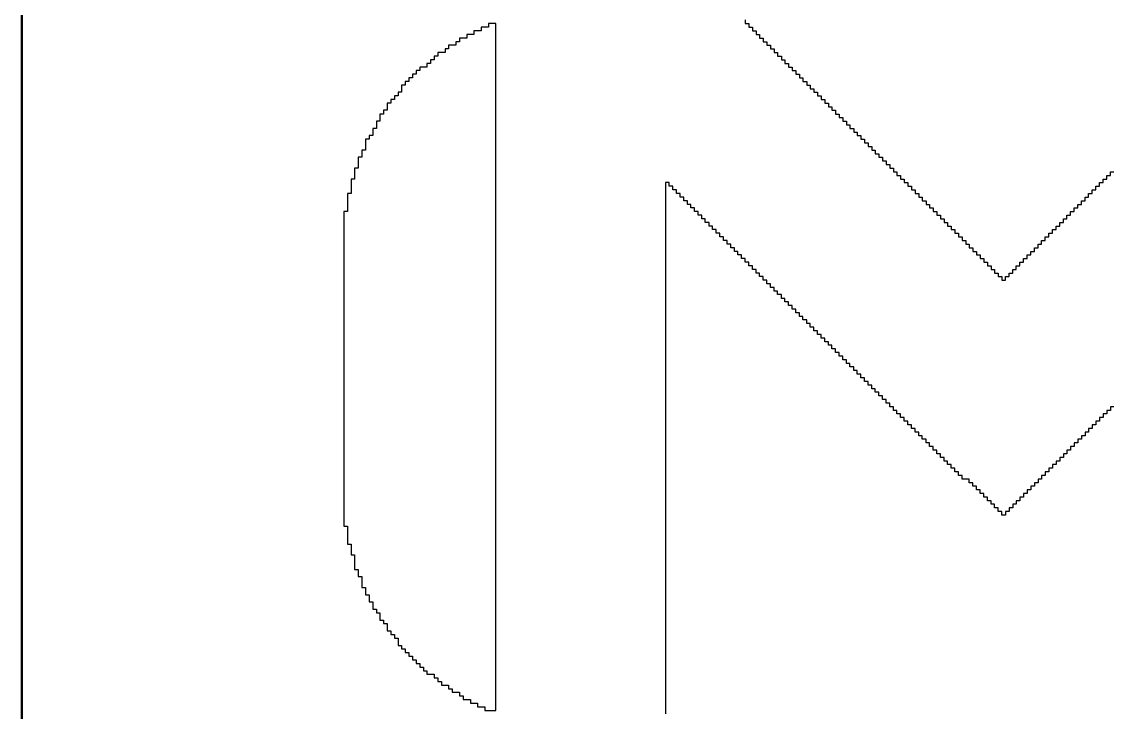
# Model space of a CAD drawing. Extents: x 23089 to 26449, y -1278 to -524.
# Drawn here: x 26304.09 to 26315.67, y -1083.7 to -1076.37 of the extents above; entities that cross this region are included whole.
import ezdxf

# ---------------------------------------------------------------- set-up
doc = ezdxf.new("R2010")
doc.units = 0
doc.header["$MEASUREMENT"] = 0
doc.layers.get('0').update_dxf_attribs({"linetype": 'CONTINUOUS', "lineweight": 50})
doc.layers.add('TopOverlay', color=2, linetype='CONTINUOUS')

msp = doc.modelspace()

# ---------------------------------------------------------------- linework, layer by layer
msp.add_line((26304.095, -1187.116), (26304.095, -1054.616))
at = {"layer": 'TopOverlay'}
for p, q in [((26311.775, -1076.346), (26311.775, -1076.385)), ((26308.972, -1076.462), (26308.895, -1076.462)), ((26308.895, -1076.462), (26308.895, -1076.5)), ((26309.049, -1076.423), (26308.972, -1076.423)), ((26308.972, -1076.423), (26308.972, -1076.462)), ((26309.049, -1076.385), (26309.049, -1076.423)), ((26309.126, -1076.385), (26309.049, -1076.385)), ((26309.126, -1076.423), (26309.126, -1076.385)), ((26309.126, -1076.462), (26309.126, -1076.423)), ((26309.126, -1076.5), (26309.126, -1076.462)), ((26311.775, -1076.385), (26311.813, -1076.385)), ((26311.813, -1076.385), (26311.813, -1076.423)), ((26311.813, -1076.423), (26311.852, -1076.423)), ((26311.852, -1076.423), (26311.852, -1076.462)), ((26311.852, -1076.462), (26311.89, -1076.462)), ((26311.89, -1076.462), (26311.89, -1076.5)), ((26308.742, -1076.577), (26308.703, -1076.577)), ((26308.703, -1076.577), (26308.703, -1076.615)), ((26308.818, -1076.538), (26308.742, -1076.538)), ((26308.742, -1076.538), (26308.742, -1076.577)), ((26308.895, -1076.5), (26308.818, -1076.5)), ((26308.818, -1076.5), (26308.818, -1076.538)), ((26309.126, -1076.538), (26309.126, -1076.5)), ((26309.126, -1076.577), (26309.126, -1076.538)), ((26309.126, -1076.615), (26309.126, -1076.577)), ((26311.89, -1076.5), (26311.928, -1076.5)), ((26311.928, -1076.5), (26311.928, -1076.538)), ((26311.928, -1076.538), (26311.967, -1076.538)), ((26311.967, -1076.538), (26311.967, -1076.577)), ((26311.967, -1076.577), (26312.005, -1076.577)), ((26312.005, -1076.577), (26312.005, -1076.615)), ((26308.588, -1076.692), (26308.511, -1076.692)), ((26308.511, -1076.692), (26308.511, -1076.73)), ((26308.626, -1076.654), (26308.588, -1076.654)), ((26308.588, -1076.654), (26308.588, -1076.692)), ((26308.703, -1076.615), (26308.626, -1076.615)), ((26308.626, -1076.615), (26308.626, -1076.654)), ((26309.126, -1076.654), (26309.126, -1076.615)), ((26309.126, -1076.692), (26309.126, -1076.654)), ((26309.126, -1076.73), (26309.126, -1076.692)), ((26312.005, -1076.615), (26312.044, -1076.615)), ((26312.044, -1076.615), (26312.044, -1076.654)), ((26312.044, -1076.654), (26312.082, -1076.654)), ((26312.082, -1076.654), (26312.082, -1076.692)), ((26312.082, -1076.692), (26312.12, -1076.692)), ((26312.12, -1076.692), (26312.12, -1076.73)), ((26308.434, -1076.807), (26308.396, -1076.807)), ((26308.396, -1076.807), (26308.396, -1076.846)), ((26308.473, -1076.769), (26308.434, -1076.769)), ((26308.434, -1076.769), (26308.434, -1076.807)), ((26308.511, -1076.73), (26308.473, -1076.73)), ((26308.473, -1076.73), (26308.473, -1076.769)), ((26309.126, -1076.769), (26309.126, -1076.73)), ((26309.126, -1076.807), (26309.126, -1076.769)), ((26309.126, -1076.846), (26309.126, -1076.807)), ((26312.12, -1076.73), (26312.159, -1076.73)), ((26312.159, -1076.73), (26312.159, -1076.769)), ((26312.159, -1076.769), (26312.197, -1076.769)), ((26312.197, -1076.769), (26312.197, -1076.807)), ((26312.197, -1076.807), (26312.236, -1076.807)), ((26312.236, -1076.807), (26312.236, -1076.846)), ((26308.281, -1076.922), (26308.242, -1076.922)), ((26308.242, -1076.922), (26308.242, -1076.961)), ((26308.319, -1076.884), (26308.281, -1076.884)), ((26308.281, -1076.884), (26308.281, -1076.922)), ((26308.396, -1076.846), (26308.319, -1076.846)), ((26308.319, -1076.846), (26308.319, -1076.884)), ((26309.126, -1076.884), (26309.126, -1076.846)), ((26309.126, -1076.922), (26309.126, -1076.884)), ((26309.126, -1076.961), (26309.126, -1076.922)), ((26312.236, -1076.846), (26312.274, -1076.846)), ((26312.274, -1076.846), (26312.274, -1076.884)), ((26312.274, -1076.884), (26312.312, -1076.884)), ((26312.312, -1076.884), (26312.312, -1076.922)), ((26312.312, -1076.922), (26312.351, -1076.922)), ((26312.351, -1076.922), (26312.351, -1076.961)), ((26308.166, -1077.038), (26308.127, -1077.038)), ((26308.127, -1077.038), (26308.127, -1077.076)), ((26308.204, -1076.999), (26308.166, -1076.999)), ((26308.166, -1076.999), (26308.166, -1077.038)), ((26308.242, -1076.961), (26308.204, -1076.961)), ((26308.204, -1076.961), (26308.204, -1076.999)), ((26309.126, -1076.999), (26309.126, -1076.961)), ((26309.126, -1077.038), (26309.126, -1076.999)), ((26309.126, -1077.076), (26309.126, -1077.038)), ((26312.351, -1076.961), (26312.389, -1076.961)), ((26312.389, -1076.961), (26312.389, -1076.999)), ((26312.389, -1076.999), (26312.428, -1076.999)), ((26312.428, -1076.999), (26312.428, -1077.038)), ((26312.428, -1077.038), (26312.466, -1077.038)), ((26312.466, -1077.038), (26312.466, -1077.076)), ((26308.089, -1077.153), (26308.05, -1077.153)), ((26308.05, -1077.153), (26308.05, -1077.191)), ((26308.127, -1077.114), (26308.089, -1077.114)), ((26308.089, -1077.114), (26308.089, -1077.153)), ((26308.127, -1077.076), (26308.127, -1077.114)), ((26309.126, -1077.114), (26309.126, -1077.076)), ((26309.126, -1077.153), (26309.126, -1077.114)), ((26309.126, -1077.191), (26309.126, -1077.153)), ((26312.466, -1077.076), (26312.504, -1077.076)), ((26312.504, -1077.076), (26312.504, -1077.114)), ((26312.504, -1077.114), (26312.543, -1077.114)), ((26312.543, -1077.114), (26312.543, -1077.153)), ((26312.543, -1077.153), (26312.581, -1077.153)), ((26312.581, -1077.153), (26312.581, -1077.191)), ((26308.012, -1077.23), (26307.974, -1077.23)), ((26307.974, -1077.23), (26307.974, -1077.268)), ((26307.974, -1077.268), (26307.974, -1077.306)), ((26308.05, -1077.191), (26308.012, -1077.191)), ((26308.012, -1077.191), (26308.012, -1077.23)), ((26309.126, -1077.23), (26309.126, -1077.191)), ((26309.126, -1077.268), (26309.126, -1077.23)), ((26309.126, -1077.306), (26309.126, -1077.268)), ((26312.581, -1077.191), (26312.62, -1077.191)), ((26312.62, -1077.191), (26312.62, -1077.23)), ((26312.62, -1077.23), (26312.658, -1077.23)), ((26312.658, -1077.23), (26312.658, -1077.268)), ((26312.658, -1077.268), (26312.696, -1077.268)), ((26312.696, -1077.268), (26312.696, -1077.306)), ((26307.935, -1077.345), (26307.897, -1077.345)), ((26307.897, -1077.345), (26307.897, -1077.383)), ((26307.897, -1077.383), (26307.897, -1077.421)), ((26307.974, -1077.306), (26307.935, -1077.306)), ((26307.935, -1077.306), (26307.935, -1077.345)), ((26309.126, -1077.345), (26309.126, -1077.306)), ((26309.126, -1077.383), (26309.126, -1077.345)), ((26309.126, -1077.421), (26309.126, -1077.383)), ((26312.696, -1077.306), (26312.735, -1077.306)), ((26312.735, -1077.306), (26312.735, -1077.345)), ((26312.735, -1077.345), (26312.773, -1077.345)), ((26312.773, -1077.345), (26312.773, -1077.383)), ((26312.773, -1077.383), (26312.811, -1077.383)), ((26312.811, -1077.383), (26312.811, -1077.421)), ((26307.859, -1077.498), (26307.82, -1077.498)), ((26307.82, -1077.498), (26307.82, -1077.537)), ((26307.897, -1077.421), (26307.859, -1077.421)), ((26307.859, -1077.421), (26307.859, -1077.46)), ((26307.859, -1077.46), (26307.859, -1077.498)), ((26309.126, -1077.46), (26309.126, -1077.421)), ((26309.126, -1077.498), (26309.126, -1077.46)), ((26309.126, -1077.537), (26309.126, -1077.498)), ((26312.811, -1077.421), (26312.85, -1077.421)), ((26312.85, -1077.421), (26312.85, -1077.46)), ((26312.85, -1077.46), (26312.888, -1077.46)), ((26312.888, -1077.46), (26312.888, -1077.498)), ((26312.888, -1077.498), (26312.927, -1077.498)), ((26312.927, -1077.498), (26312.927, -1077.537)), ((26307.782, -1077.613), (26307.743, -1077.613)), ((26307.743, -1077.613), (26307.743, -1077.652)), ((26307.82, -1077.575), (26307.782, -1077.575)), ((26307.782, -1077.575), (26307.782, -1077.613)), ((26307.82, -1077.537), (26307.82, -1077.575)), ((26309.126, -1077.575), (26309.126, -1077.537)), ((26309.126, -1077.613), (26309.126, -1077.575)), ((26309.126, -1077.652), (26309.126, -1077.613)), ((26312.927, -1077.537), (26312.965, -1077.537)), ((26312.965, -1077.537), (26312.965, -1077.575)), ((26312.965, -1077.575), (26313.003, -1077.575)), ((26313.003, -1077.575), (26313.003, -1077.613)), ((26313.003, -1077.613), (26313.042, -1077.613)), ((26313.042, -1077.613), (26313.042, -1077.652)), ((26307.743, -1077.729), (26307.705, -1077.729)), ((26307.705, -1077.729), (26307.705, -1077.767)), ((26307.743, -1077.652), (26307.743, -1077.69)), ((26307.743, -1077.69), (26307.743, -1077.729)), ((26309.126, -1077.69), (26309.126, -1077.652)), ((26309.126, -1077.729), (26309.126, -1077.69)), ((26309.126, -1077.767), (26309.126, -1077.729)), ((26313.042, -1077.652), (26313.08, -1077.652)), ((26313.08, -1077.652), (26313.08, -1077.69)), ((26313.08, -1077.69), (26313.119, -1077.69)), ((26313.119, -1077.69), (26313.119, -1077.729)), ((26313.119, -1077.729), (26313.157, -1077.729)), ((26313.157, -1077.729), (26313.157, -1077.767)), ((26307.705, -1077.805), (26307.667, -1077.805)), ((26307.667, -1077.805), (26307.667, -1077.844)), ((26307.667, -1077.844), (26307.667, -1077.882)), ((26307.705, -1077.767), (26307.705, -1077.805)), ((26309.126, -1077.805), (26309.126, -1077.767)), ((26309.126, -1077.844), (26309.126, -1077.805)), ((26309.126, -1077.882), (26309.126, -1077.844)), ((26313.157, -1077.767), (26313.195, -1077.767)), ((26313.195, -1077.767), (26313.195, -1077.805)), ((26313.195, -1077.805), (26313.234, -1077.805)), ((26313.234, -1077.805), (26313.234, -1077.844)), ((26313.234, -1077.844), (26313.272, -1077.844)), ((26313.272, -1077.844), (26313.272, -1077.882)), ((26307.667, -1077.921), (26307.628, -1077.921)), ((26307.628, -1077.921), (26307.628, -1077.959)), ((26307.628, -1077.959), (26307.628, -1077.997)), ((26307.667, -1077.882), (26307.667, -1077.921)), ((26309.126, -1077.921), (26309.126, -1077.882)), ((26309.126, -1077.959), (26309.126, -1077.921)), ((26309.126, -1077.997), (26309.126, -1077.959)), ((26313.272, -1077.882), (26313.311, -1077.882)), ((26313.311, -1077.882), (26313.311, -1077.921)), ((26313.311, -1077.921), (26313.349, -1077.921)), ((26313.349, -1077.921), (26313.349, -1077.959)), ((26313.349, -1077.959), (26313.387, -1077.959)), ((26313.387, -1077.959), (26313.387, -1077.997)), ((26315.653, -1077.997), (26315.653, -1077.959)), ((26315.653, -1077.959), (26315.691, -1077.959)), ((26307.628, -1078.036), (26307.59, -1078.036)), ((26307.59, -1078.036), (26307.59, -1078.074)), ((26307.59, -1078.074), (26307.59, -1078.113)), ((26307.628, -1077.997), (26307.628, -1078.036)), ((26309.126, -1078.036), (26309.126, -1077.997)), ((26309.126, -1078.074), (26309.126, -1078.036)), ((26309.126, -1078.113), (26309.126, -1078.074)), ((26310.969, -1078.074), (26310.93, -1078.074)), ((26310.93, -1078.074), (26310.93, -1078.113)), ((26310.969, -1078.113), (26310.969, -1078.074)), ((26313.387, -1077.997), (26313.426, -1077.997)), ((26313.426, -1077.997), (26313.426, -1078.036)), ((26313.426, -1078.036), (26313.464, -1078.036)), ((26313.464, -1078.036), (26313.464, -1078.074)), ((26313.464, -1078.074), (26313.503, -1078.074)), ((26313.503, -1078.074), (26313.503, -1078.113)), ((26315.538, -1078.113), (26315.538, -1078.074)), ((26315.538, -1078.074), (26315.576, -1078.074)), ((26315.576, -1078.074), (26315.576, -1078.036)), ((26315.576, -1078.036), (26315.614, -1078.036)), ((26315.614, -1078.036), (26315.614, -1077.997)), ((26315.614, -1077.997), (26315.653, -1077.997)), ((26307.59, -1078.189), (26307.551, -1078.189)), ((26307.551, -1078.189), (26307.551, -1078.228)), ((26307.59, -1078.113), (26307.59, -1078.151)), ((26307.59, -1078.151), (26307.59, -1078.189)), ((26309.126, -1078.151), (26309.126, -1078.113)), ((26309.126, -1078.189), (26309.126, -1078.151)), ((26309.126, -1078.228), (26309.126, -1078.189)), ((26310.93, -1078.113), (26310.93, -1078.151)), ((26310.93, -1078.151), (26310.93, -1078.189)), ((26310.93, -1078.189), (26310.93, -1078.228)), ((26311.007, -1078.113), (26310.969, -1078.113)), ((26311.007, -1078.151), (26311.007, -1078.113)), ((26311.045, -1078.151), (26311.007, -1078.151)), ((26311.045, -1078.189), (26311.045, -1078.151)), ((26311.084, -1078.189), (26311.045, -1078.189)), ((26311.084, -1078.228), (26311.084, -1078.189)), ((26313.503, -1078.113), (26313.541, -1078.113)), ((26313.541, -1078.113), (26313.541, -1078.151)), ((26313.541, -1078.151), (26313.579, -1078.151)), ((26313.579, -1078.151), (26313.579, -1078.189)), ((26313.579, -1078.189), (26313.618, -1078.189)), ((26313.618, -1078.189), (26313.618, -1078.228)), ((26315.422, -1078.228), (26315.422, -1078.189)), ((26315.422, -1078.189), (26315.461, -1078.189)), ((26315.461, -1078.189), (26315.461, -1078.151)), ((26315.461, -1078.151), (26315.499, -1078.151)), ((26315.499, -1078.151), (26315.499, -1078.113)), ((26315.499, -1078.113), (26315.538, -1078.113)), ((26307.551, -1078.228), (26307.551, -1078.266)), ((26307.551, -1078.266), (26307.551, -1078.305)), ((26307.551, -1078.305), (26307.551, -1078.343)), ((26309.126, -1078.266), (26309.126, -1078.228)), ((26309.126, -1078.305), (26309.126, -1078.266)), ((26309.126, -1078.343), (26309.126, -1078.305)), ((26310.93, -1078.228), (26310.93, -1078.266)), ((26310.93, -1078.266), (26310.93, -1078.305)), ((26310.93, -1078.305), (26310.93, -1078.343)), ((26311.122, -1078.228), (26311.084, -1078.228)), ((26311.122, -1078.266), (26311.122, -1078.228)), ((26311.161, -1078.266), (26311.122, -1078.266)), ((26311.161, -1078.305), (26311.161, -1078.266)), ((26311.199, -1078.305), (26311.161, -1078.305)), ((26311.199, -1078.343), (26311.199, -1078.305)), ((26313.618, -1078.228), (26313.656, -1078.228)), ((26313.656, -1078.228), (26313.656, -1078.266)), ((26313.656, -1078.266), (26313.695, -1078.266)), ((26313.695, -1078.266), (26313.695, -1078.305)), ((26313.695, -1078.305), (26313.733, -1078.305)), ((26313.733, -1078.305), (26313.733, -1078.343)), ((26315.307, -1078.343), (26315.307, -1078.305)), ((26315.307, -1078.305), (26315.346, -1078.305)), ((26315.346, -1078.305), (26315.346, -1078.266)), ((26315.346, -1078.266), (26315.384, -1078.266)), ((26315.384, -1078.266), (26315.384, -1078.228)), ((26315.384, -1078.228), (26315.422, -1078.228)), ((26307.551, -1078.381), (26307.513, -1078.381)), ((26307.513, -1078.381), (26307.513, -1078.42)), ((26307.513, -1078.42), (26307.513, -1078.458)), ((26307.551, -1078.343), (26307.551, -1078.381)), ((26309.126, -1078.381), (26309.126, -1078.343)), ((26309.126, -1078.42), (26309.126, -1078.381)), ((26309.126, -1078.458), (26309.126, -1078.42)), ((26310.93, -1078.343), (26310.93, -1078.381)), ((26310.93, -1078.381), (26310.93, -1078.42)), ((26310.93, -1078.42), (26310.93, -1078.458)), ((26311.237, -1078.343), (26311.199, -1078.343)), ((26311.237, -1078.381), (26311.237, -1078.343)), ((26311.276, -1078.381), (26311.237, -1078.381)), ((26311.276, -1078.42), (26311.276, -1078.381)), ((26311.314, -1078.42), (26311.276, -1078.42)), ((26311.314, -1078.458), (26311.314, -1078.42)), ((26313.733, -1078.343), (26313.771, -1078.343)), ((26313.771, -1078.343), (26313.771, -1078.381)), ((26313.771, -1078.381), (26313.81, -1078.381)), ((26313.81, -1078.381), (26313.81, -1078.42)), ((26313.81, -1078.42), (26313.848, -1078.42)), ((26313.848, -1078.42), (26313.848, -1078.458)), ((26315.192, -1078.458), (26315.192, -1078.42)), ((26315.192, -1078.42), (26315.23, -1078.42)), ((26315.23, -1078.42), (26315.23, -1078.381)), ((26315.23, -1078.381), (26315.269, -1078.381)), ((26315.269, -1078.381), (26315.269, -1078.343)), ((26315.269, -1078.343), (26315.307, -1078.343)), ((26307.513, -1078.458), (26307.513, -1078.497)), ((26307.513, -1078.497), (26307.513, -1078.535)), ((26307.513, -1078.535), (26307.513, -1078.573)), ((26309.126, -1078.497), (26309.126, -1078.458)), ((26309.126, -1078.535), (26309.126, -1078.497)), ((26309.126, -1078.573), (26309.126, -1078.535)), ((26310.93, -1078.458), (26310.93, -1078.497)), ((26310.93, -1078.497), (26310.93, -1078.535)), ((26310.93, -1078.535), (26310.93, -1078.573)), ((26311.352, -1078.458), (26311.314, -1078.458)), ((26311.352, -1078.497), (26311.352, -1078.458)), ((26311.391, -1078.497), (26311.352, -1078.497)), ((26311.391, -1078.535), (26311.391, -1078.497)), ((26311.429, -1078.535), (26311.391, -1078.535)), ((26311.429, -1078.573), (26311.429, -1078.535)), ((26313.848, -1078.458), (26313.887, -1078.458)), ((26313.887, -1078.458), (26313.887, -1078.497)), ((26313.887, -1078.497), (26313.925, -1078.497)), ((26313.925, -1078.497), (26313.925, -1078.535)), ((26313.925, -1078.535), (26313.963, -1078.535)), ((26313.963, -1078.535), (26313.963, -1078.573)), ((26315.077, -1078.573), (26315.077, -1078.535)), ((26315.077, -1078.535), (26315.115, -1078.535)), ((26315.115, -1078.535), (26315.115, -1078.497)), ((26315.115, -1078.497), (26315.154, -1078.497)), ((26315.154, -1078.497), (26315.154, -1078.458)), ((26315.154, -1078.458), (26315.192, -1078.458)), ((26307.513, -1078.573), (26307.513, -1078.612)), ((26307.513, -1078.612), (26307.513, -1078.65)), ((26307.513, -1078.65), (26307.513, -1078.689)), ((26309.126, -1078.612), (26309.126, -1078.573)), ((26309.126, -1078.65), (26309.126, -1078.612)), ((26309.126, -1078.689), (26309.126, -1078.65)), ((26310.93, -1078.573), (26310.93, -1078.612)), ((26310.93, -1078.612), (26310.93, -1078.65)), ((26310.93, -1078.65), (26310.93, -1078.689)), ((26311.468, -1078.573), (26311.429, -1078.573)), ((26311.468, -1078.612), (26311.468, -1078.573)), ((26311.506, -1078.612), (26311.468, -1078.612)), ((26311.506, -1078.65), (26311.506, -1078.612)), ((26311.544, -1078.65), (26311.506, -1078.65)), ((26311.544, -1078.689), (26311.544, -1078.65)), ((26313.963, -1078.573), (26314.002, -1078.573)), ((26314.002, -1078.573), (26314.002, -1078.612)), ((26314.002, -1078.612), (26314.04, -1078.612)), ((26314.04, -1078.612), (26314.04, -1078.65)), ((26314.04, -1078.65), (26314.079, -1078.65)), ((26314.079, -1078.65), (26314.079, -1078.689)), ((26314.962, -1078.689), (26314.962, -1078.65)), ((26314.962, -1078.65), (26315, -1078.65)), ((26315, -1078.65), (26315, -1078.612)), ((26315, -1078.612), (26315.038, -1078.612)), ((26315.038, -1078.612), (26315.038, -1078.573)), ((26315.038, -1078.573), (26315.077, -1078.573)), ((26307.513, -1078.689), (26307.513, -1078.727)), ((26307.513, -1078.727), (26307.513, -1078.765)), ((26307.513, -1078.765), (26307.513, -1078.804)), ((26309.126, -1078.727), (26309.126, -1078.689)), ((26309.126, -1078.765), (26309.126, -1078.727)), ((26309.126, -1078.804), (26309.126, -1078.765)), ((26310.93, -1078.689), (26310.93, -1078.727)), ((26310.93, -1078.727), (26310.93, -1078.765)), ((26310.93, -1078.765), (26310.93, -1078.804)), ((26311.583, -1078.689), (26311.544, -1078.689)), ((26311.583, -1078.727), (26311.583, -1078.689)), ((26311.621, -1078.727), (26311.583, -1078.727)), ((26311.621, -1078.765), (26311.621, -1078.727)), ((26311.66, -1078.765), (26311.621, -1078.765)), ((26311.66, -1078.804), (26311.66, -1078.765)), ((26314.079, -1078.689), (26314.117, -1078.689)), ((26314.117, -1078.689), (26314.117, -1078.727)), ((26314.117, -1078.727), (26314.155, -1078.727)), ((26314.155, -1078.727), (26314.155, -1078.765)), ((26314.155, -1078.765), (26314.194, -1078.765)), ((26314.194, -1078.765), (26314.194, -1078.804)), ((26314.846, -1078.804), (26314.846, -1078.765)), ((26314.846, -1078.765), (26314.885, -1078.765)), ((26314.885, -1078.765), (26314.885, -1078.727)), ((26314.885, -1078.727), (26314.923, -1078.727)), ((26314.923, -1078.727), (26314.923, -1078.689)), ((26314.923, -1078.689), (26314.962, -1078.689)), ((26307.513, -1078.804), (26307.513, -1078.842)), ((26307.513, -1078.842), (26307.513, -1078.88)), ((26307.513, -1078.88), (26307.513, -1078.919)), ((26309.126, -1078.842), (26309.126, -1078.804)), ((26309.126, -1078.88), (26309.126, -1078.842)), ((26309.126, -1078.919), (26309.126, -1078.88)), ((26310.93, -1078.804), (26310.93, -1078.842)), ((26310.93, -1078.842), (26310.93, -1078.88)), ((26310.93, -1078.88), (26310.93, -1078.919)), ((26311.698, -1078.804), (26311.66, -1078.804)), ((26311.698, -1078.842), (26311.698, -1078.804)), ((26311.736, -1078.842), (26311.698, -1078.842)), ((26311.736, -1078.88), (26311.736, -1078.842)), ((26311.775, -1078.88), (26311.736, -1078.88)), ((26311.775, -1078.919), (26311.775, -1078.88)), ((26314.194, -1078.804), (26314.232, -1078.804)), ((26314.232, -1078.804), (26314.232, -1078.842)), ((26314.232, -1078.842), (26314.271, -1078.842)), ((26314.271, -1078.842), (26314.271, -1078.88)), ((26314.271, -1078.88), (26314.309, -1078.88)), ((26314.309, -1078.88), (26314.309, -1078.919)), ((26314.731, -1078.919), (26314.731, -1078.88)), ((26314.731, -1078.88), (26314.77, -1078.88)), ((26314.77, -1078.88), (26314.77, -1078.842)), ((26314.77, -1078.842), (26314.808, -1078.842)), ((26314.808, -1078.842), (26314.808, -1078.804)), ((26314.808, -1078.804), (26314.846, -1078.804)), ((26307.513, -1078.919), (26307.513, -1078.957)), ((26307.513, -1078.957), (26307.513, -1078.996)), ((26307.513, -1078.996), (26307.513, -1079.034)), ((26309.126, -1078.957), (26309.126, -1078.919)), ((26309.126, -1078.996), (26309.126, -1078.957)), ((26309.126, -1079.034), (26309.126, -1078.996)), ((26310.93, -1078.919), (26310.93, -1078.957)), ((26310.93, -1078.957), (26310.93, -1078.996)), ((26310.93, -1078.996), (26310.93, -1079.034)), ((26311.813, -1078.919), (26311.775, -1078.919)), ((26311.813, -1078.957), (26311.813, -1078.919)), ((26311.852, -1078.957), (26311.813, -1078.957)), ((26311.852, -1078.996), (26311.852, -1078.957)), ((26311.89, -1078.996), (26311.852, -1078.996)), ((26311.89, -1079.034), (26311.89, -1078.996)), ((26314.309, -1078.919), (26314.347, -1078.919)), ((26314.347, -1078.919), (26314.347, -1078.957)), ((26314.347, -1078.957), (26314.386, -1078.957)), ((26314.386, -1078.957), (26314.386, -1078.996)), ((26314.386, -1078.996), (26314.424, -1078.996)), ((26314.424, -1078.996), (26314.424, -1079.034)), ((26314.616, -1079.034), (26314.616, -1078.996)), ((26314.616, -1078.996), (26314.654, -1078.996)), ((26314.654, -1078.996), (26314.654, -1078.957)), ((26314.654, -1078.957), (26314.693, -1078.957)), ((26314.693, -1078.957), (26314.693, -1078.919)), ((26314.693, -1078.919), (26314.731, -1078.919)), ((26307.513, -1079.034), (26307.513, -1079.072)), ((26307.513, -1079.072), (26307.513, -1079.111)), ((26307.513, -1079.111), (26307.513, -1079.149)), ((26309.126, -1079.072), (26309.126, -1079.034)), ((26309.126, -1079.111), (26309.126, -1079.072)), ((26309.126, -1079.149), (26309.126, -1079.111)), ((26310.93, -1079.034), (26310.93, -1079.072)), ((26310.93, -1079.072), (26310.93, -1079.111)), ((26310.93, -1079.111), (26310.93, -1079.149)), ((26311.928, -1079.034), (26311.89, -1079.034)), ((26311.928, -1079.072), (26311.928, -1079.034)), ((26311.967, -1079.072), (26311.928, -1079.072)), ((26311.967, -1079.111), (26311.967, -1079.072)), ((26312.005, -1079.111), (26311.967, -1079.111)), ((26312.005, -1079.149), (26312.005, -1079.111)), ((26314.424, -1079.034), (26314.462, -1079.034)), ((26314.462, -1079.034), (26314.462, -1079.072)), ((26314.462, -1079.072), (26314.501, -1079.072)), ((26314.501, -1079.072), (26314.501, -1079.111)), ((26314.501, -1079.111), (26314.539, -1079.111)), ((26314.539, -1079.111), (26314.539, -1079.072)), ((26314.539, -1079.072), (26314.578, -1079.072)), ((26314.578, -1079.072), (26314.578, -1079.034)), ((26314.578, -1079.034), (26314.616, -1079.034)), ((26307.513, -1079.149), (26307.513, -1079.188)), ((26307.513, -1079.188), (26307.513, -1079.226)), ((26307.513, -1079.226), (26307.513, -1079.264)), ((26309.126, -1079.188), (26309.126, -1079.149)), ((26309.126, -1079.226), (26309.126, -1079.188)), ((26309.126, -1079.264), (26309.126, -1079.226)), ((26310.93, -1079.149), (26310.93, -1079.188)), ((26310.93, -1079.188), (26310.93, -1079.226)), ((26310.93, -1079.226), (26310.93, -1079.264)), ((26312.044, -1079.149), (26312.005, -1079.149)), ((26312.044, -1079.188), (26312.044, -1079.149)), ((26312.082, -1079.188), (26312.044, -1079.188)), ((26312.082, -1079.226), (26312.082, -1079.188)), ((26312.12, -1079.226), (26312.082, -1079.226)), ((26312.12, -1079.264), (26312.12, -1079.226)), ((26307.513, -1079.264), (26307.513, -1079.303)), ((26307.513, -1079.303), (26307.513, -1079.341)), ((26307.513, -1079.341), (26307.513, -1079.38)), ((26309.126, -1079.303), (26309.126, -1079.264)), ((26309.126, -1079.341), (26309.126, -1079.303)), ((26309.126, -1079.38), (26309.126, -1079.341)), ((26310.93, -1079.264), (26310.93, -1079.303)), ((26310.93, -1079.303), (26310.93, -1079.341)), ((26310.93, -1079.341), (26310.93, -1079.38)), ((26312.159, -1079.264), (26312.12, -1079.264)), ((26312.159, -1079.303), (26312.159, -1079.264)), ((26312.197, -1079.303), (26312.159, -1079.303)), ((26312.197, -1079.341), (26312.197, -1079.303)), ((26312.236, -1079.341), (26312.197, -1079.341)), ((26312.236, -1079.38), (26312.236, -1079.341)), ((26307.513, -1079.38), (26307.513, -1079.418)), ((26307.513, -1079.418), (26307.513, -1079.456)), ((26307.513, -1079.456), (26307.513, -1079.495)), ((26309.126, -1079.418), (26309.126, -1079.38)), ((26309.126, -1079.456), (26309.126, -1079.418)), ((26309.126, -1079.495), (26309.126, -1079.456)), ((26310.93, -1079.38), (26310.93, -1079.418)), ((26310.93, -1079.418), (26310.93, -1079.456)), ((26310.93, -1079.456), (26310.93, -1079.495)), ((26312.274, -1079.38), (26312.236, -1079.38)), ((26312.274, -1079.418), (26312.274, -1079.38)), ((26312.312, -1079.418), (26312.274, -1079.418)), ((26312.312, -1079.456), (26312.312, -1079.418)), ((26312.351, -1079.456), (26312.312, -1079.456)), ((26312.351, -1079.495), (26312.351, -1079.456)), ((26307.513, -1079.495), (26307.513, -1079.533)), ((26307.513, -1079.533), (26307.513, -1079.572)), ((26307.513, -1079.572), (26307.513, -1079.61)), ((26309.126, -1079.533), (26309.126, -1079.495)), ((26309.126, -1079.572), (26309.126, -1079.533)), ((26309.126, -1079.61), (26309.126, -1079.572)), ((26310.93, -1079.495), (26310.93, -1079.533)), ((26310.93, -1079.533), (26310.93, -1079.572)), ((26310.93, -1079.572), (26310.93, -1079.61)), ((26312.389, -1079.495), (26312.351, -1079.495)), ((26312.389, -1079.533), (26312.389, -1079.495)), ((26312.428, -1079.533), (26312.389, -1079.533)), ((26312.428, -1079.572), (26312.428, -1079.533)), ((26312.466, -1079.572), (26312.428, -1079.572)), ((26312.466, -1079.61), (26312.466, -1079.572)), ((26307.513, -1079.61), (26307.513, -1079.648)), ((26307.513, -1079.648), (26307.513, -1079.687)), ((26307.513, -1079.687), (26307.513, -1079.725)), ((26309.126, -1079.648), (26309.126, -1079.61)), ((26309.126, -1079.687), (26309.126, -1079.648)), ((26309.126, -1079.725), (26309.126, -1079.687)), ((26310.93, -1079.61), (26310.93, -1079.648)), ((26310.93, -1079.648), (26310.93, -1079.687)), ((26310.93, -1079.687), (26310.93, -1079.725)), ((26312.504, -1079.61), (26312.466, -1079.61)), ((26312.504, -1079.648), (26312.504, -1079.61)), ((26312.543, -1079.648), (26312.504, -1079.648)), ((26312.543, -1079.687), (26312.543, -1079.648)), ((26312.581, -1079.687), (26312.543, -1079.687)), ((26312.581, -1079.725), (26312.581, -1079.687)), ((26307.513, -1079.725), (26307.513, -1079.764)), ((26307.513, -1079.764), (26307.513, -1079.802)), ((26307.513, -1079.802), (26307.513, -1079.84)), ((26309.126, -1079.764), (26309.126, -1079.725)), ((26309.126, -1079.802), (26309.126, -1079.764)), ((26309.126, -1079.84), (26309.126, -1079.802)), ((26310.93, -1079.725), (26310.93, -1079.764)), ((26310.93, -1079.764), (26310.93, -1079.802)), ((26310.93, -1079.802), (26310.93, -1079.84)), ((26312.62, -1079.725), (26312.581, -1079.725)), ((26312.62, -1079.764), (26312.62, -1079.725)), ((26312.658, -1079.764), (26312.62, -1079.764)), ((26312.658, -1079.802), (26312.658, -1079.764)), ((26312.696, -1079.802), (26312.658, -1079.802)), ((26312.696, -1079.84), (26312.696, -1079.802)), ((26307.513, -1079.84), (26307.513, -1079.879)), ((26307.513, -1079.879), (26307.513, -1079.917)), ((26307.513, -1079.917), (26307.513, -1079.956)), ((26309.126, -1079.879), (26309.126, -1079.84)), ((26309.126, -1079.917), (26309.126, -1079.879)), ((26309.126, -1079.956), (26309.126, -1079.917)), ((26310.93, -1079.84), (26310.93, -1079.879)), ((26310.93, -1079.879), (26310.93, -1079.917)), ((26310.93, -1079.917), (26310.93, -1079.956)), ((26312.735, -1079.84), (26312.696, -1079.84)), ((26312.735, -1079.879), (26312.735, -1079.84)), ((26312.773, -1079.879), (26312.735, -1079.879)), ((26312.773, -1079.917), (26312.773, -1079.879)), ((26312.811, -1079.917), (26312.773, -1079.917)), ((26312.811, -1079.956), (26312.811, -1079.917)), ((26307.513, -1079.956), (26307.513, -1079.994)), ((26307.513, -1079.994), (26307.513, -1080.032)), ((26307.513, -1080.032), (26307.513, -1080.071)), ((26309.126, -1079.994), (26309.126, -1079.956)), ((26309.126, -1080.032), (26309.126, -1079.994)), ((26309.126, -1080.071), (26309.126, -1080.032)), ((26310.93, -1079.956), (26310.93, -1079.994)), ((26310.93, -1079.994), (26310.93, -1080.032)), ((26310.93, -1080.032), (26310.93, -1080.071)), ((26312.85, -1079.956), (26312.811, -1079.956)), ((26312.85, -1079.994), (26312.85, -1079.956)), ((26312.888, -1079.994), (26312.85, -1079.994)), ((26312.888, -1080.032), (26312.888, -1079.994)), ((26312.927, -1080.032), (26312.888, -1080.032)), ((26312.927, -1080.071), (26312.927, -1080.032)), ((26307.513, -1080.071), (26307.513, -1080.109)), ((26307.513, -1080.109), (26307.513, -1080.148)), ((26307.513, -1080.148), (26307.513, -1080.186)), ((26309.126, -1080.109), (26309.126, -1080.071)), ((26309.126, -1080.148), (26309.126, -1080.109)), ((26309.126, -1080.186), (26309.126, -1080.148)), ((26310.93, -1080.071), (26310.93, -1080.109)), ((26310.93, -1080.109), (26310.93, -1080.148)), ((26310.93, -1080.148), (26310.93, -1080.186)), ((26312.965, -1080.071), (26312.927, -1080.071)), ((26312.965, -1080.109), (26312.965, -1080.071)), ((26313.003, -1080.109), (26312.965, -1080.109)), ((26313.003, -1080.148), (26313.003, -1080.109)), ((26313.042, -1080.148), (26313.003, -1080.148)), ((26313.042, -1080.186), (26313.042, -1080.148)), ((26307.513, -1080.186), (26307.513, -1080.224)), ((26307.513, -1080.224), (26307.513, -1080.263)), ((26307.513, -1080.263), (26307.513, -1080.301)), ((26309.126, -1080.224), (26309.126, -1080.186)), ((26309.126, -1080.263), (26309.126, -1080.224)), ((26309.126, -1080.301), (26309.126, -1080.263)), ((26310.93, -1080.186), (26310.93, -1080.224)), ((26310.93, -1080.224), (26310.93, -1080.263)), ((26310.93, -1080.263), (26310.93, -1080.301)), ((26313.08, -1080.186), (26313.042, -1080.186)), ((26313.08, -1080.224), (26313.08, -1080.186)), ((26313.119, -1080.224), (26313.08, -1080.224)), ((26313.119, -1080.263), (26313.119, -1080.224)), ((26313.157, -1080.263), (26313.119, -1080.263)), ((26313.157, -1080.301), (26313.157, -1080.263)), ((26307.513, -1080.301), (26307.513, -1080.34)), ((26307.513, -1080.34), (26307.513, -1080.378)), ((26307.513, -1080.378), (26307.513, -1080.416)), ((26309.126, -1080.34), (26309.126, -1080.301)), ((26309.126, -1080.378), (26309.126, -1080.34)), ((26309.126, -1080.416), (26309.126, -1080.378)), ((26310.93, -1080.301), (26310.93, -1080.34)), ((26310.93, -1080.34), (26310.93, -1080.378)), ((26310.93, -1080.378), (26310.93, -1080.416)), ((26313.195, -1080.301), (26313.157, -1080.301)), ((26313.195, -1080.34), (26313.195, -1080.301)), ((26313.234, -1080.34), (26313.195, -1080.34)), ((26313.234, -1080.378), (26313.234, -1080.34)), ((26313.272, -1080.378), (26313.234, -1080.378)), ((26313.272, -1080.416), (26313.272, -1080.378)), ((26307.513, -1080.416), (26307.513, -1080.455)), ((26307.513, -1080.455), (26307.513, -1080.493)), ((26307.513, -1080.493), (26307.513, -1080.531)), ((26309.126, -1080.455), (26309.126, -1080.416)), ((26309.126, -1080.493), (26309.126, -1080.455)), ((26309.126, -1080.531), (26309.126, -1080.493)), ((26310.93, -1080.416), (26310.93, -1080.455)), ((26310.93, -1080.455), (26310.93, -1080.493)), ((26310.93, -1080.493), (26310.93, -1080.531)), ((26313.311, -1080.416), (26313.272, -1080.416)), ((26313.311, -1080.455), (26313.311, -1080.416)), ((26313.349, -1080.455), (26313.311, -1080.455)), ((26313.349, -1080.493), (26313.349, -1080.455)), ((26313.387, -1080.493), (26313.349, -1080.493)), ((26313.387, -1080.531), (26313.387, -1080.493)), ((26315.653, -1080.493), (26315.614, -1080.493)), ((26315.614, -1080.493), (26315.614, -1080.531)), ((26315.691, -1080.455), (26315.653, -1080.455)), ((26315.653, -1080.455), (26315.653, -1080.493)), ((26307.513, -1080.531), (26307.513, -1080.57)), ((26307.513, -1080.57), (26307.513, -1080.608)), ((26307.513, -1080.608), (26307.513, -1080.647)), ((26309.126, -1080.57), (26309.126, -1080.531)), ((26309.126, -1080.608), (26309.126, -1080.57)), ((26309.126, -1080.647), (26309.126, -1080.608)), ((26310.93, -1080.531), (26310.93, -1080.57)), ((26310.93, -1080.57), (26310.93, -1080.608)), ((26310.93, -1080.608), (26310.93, -1080.647)), ((26313.426, -1080.531), (26313.387, -1080.531)), ((26313.426, -1080.57), (26313.426, -1080.531)), ((26313.464, -1080.57), (26313.426, -1080.57)), ((26313.464, -1080.608), (26313.464, -1080.57)), ((26313.503, -1080.608), (26313.464, -1080.608)), ((26313.503, -1080.647), (26313.503, -1080.608)), ((26315.538, -1080.608), (26315.499, -1080.608)), ((26315.499, -1080.608), (26315.499, -1080.647)), ((26315.576, -1080.57), (26315.538, -1080.57)), ((26315.538, -1080.57), (26315.538, -1080.608)), ((26315.614, -1080.531), (26315.576, -1080.531)), ((26315.576, -1080.531), (26315.576, -1080.57)), ((26307.513, -1080.647), (26307.513, -1080.685)), ((26307.513, -1080.685), (26307.513, -1080.723)), ((26307.513, -1080.723), (26307.513, -1080.762)), ((26309.126, -1080.685), (26309.126, -1080.647)), ((26309.126, -1080.723), (26309.126, -1080.685)), ((26309.126, -1080.762), (26309.126, -1080.723)), ((26310.93, -1080.647), (26310.93, -1080.685)), ((26310.93, -1080.685), (26310.93, -1080.723)), ((26310.93, -1080.723), (26310.93, -1080.762)), ((26313.541, -1080.647), (26313.503, -1080.647)), ((26313.541, -1080.685), (26313.541, -1080.647)), ((26313.579, -1080.685), (26313.541, -1080.685)), ((26313.579, -1080.723), (26313.579, -1080.685)), ((26313.618, -1080.723), (26313.579, -1080.723)), ((26313.618, -1080.762), (26313.618, -1080.723)), ((26315.422, -1080.723), (26315.384, -1080.723)), ((26315.384, -1080.723), (26315.384, -1080.762)), ((26315.461, -1080.685), (26315.422, -1080.685)), ((26315.422, -1080.685), (26315.422, -1080.723)), ((26315.499, -1080.647), (26315.461, -1080.647)), ((26315.461, -1080.647), (26315.461, -1080.685)), ((26307.513, -1080.762), (26307.513, -1080.8)), ((26307.513, -1080.8), (26307.513, -1080.839)), ((26307.513, -1080.839), (26307.513, -1080.877)), ((26309.126, -1080.8), (26309.126, -1080.762)), ((26309.126, -1080.839), (26309.126, -1080.8)), ((26309.126, -1080.877), (26309.126, -1080.839)), ((26310.93, -1080.762), (26310.93, -1080.8)), ((26310.93, -1080.8), (26310.93, -1080.839)), ((26310.93, -1080.839), (26310.93, -1080.877)), ((26313.656, -1080.762), (26313.618, -1080.762)), ((26313.656, -1080.8), (26313.656, -1080.762)), ((26313.695, -1080.8), (26313.656, -1080.8)), ((26313.695, -1080.839), (26313.695, -1080.8)), ((26313.733, -1080.839), (26313.695, -1080.839)), ((26313.733, -1080.877), (26313.733, -1080.839)), ((26315.307, -1080.839), (26315.269, -1080.839)), ((26315.269, -1080.839), (26315.269, -1080.877)), ((26315.346, -1080.8), (26315.307, -1080.8)), ((26315.307, -1080.8), (26315.307, -1080.839)), ((26315.384, -1080.762), (26315.346, -1080.762)), ((26315.346, -1080.762), (26315.346, -1080.8)), ((26307.513, -1080.877), (26307.513, -1080.915)), ((26307.513, -1080.915), (26307.513, -1080.954)), ((26307.513, -1080.954), (26307.513, -1080.992)), ((26309.126, -1080.915), (26309.126, -1080.877)), ((26309.126, -1080.954), (26309.126, -1080.915)), ((26309.126, -1080.992), (26309.126, -1080.954)), ((26310.93, -1080.877), (26310.93, -1080.915)), ((26310.93, -1080.915), (26310.93, -1080.954)), ((26310.93, -1080.954), (26310.93, -1080.992)), ((26313.771, -1080.877), (26313.733, -1080.877)), ((26313.771, -1080.915), (26313.771, -1080.877)), ((26313.81, -1080.915), (26313.771, -1080.915)), ((26313.81, -1080.954), (26313.81, -1080.915)), ((26313.848, -1080.954), (26313.81, -1080.954)), ((26313.848, -1080.992), (26313.848, -1080.954)), ((26315.192, -1080.954), (26315.154, -1080.954)), ((26315.154, -1080.954), (26315.154, -1080.992)), ((26315.23, -1080.915), (26315.192, -1080.915)), ((26315.192, -1080.915), (26315.192, -1080.954)), ((26315.269, -1080.877), (26315.23, -1080.877)), ((26315.23, -1080.877), (26315.23, -1080.915)), ((26307.513, -1080.992), (26307.513, -1081.031)), ((26307.513, -1081.031), (26307.513, -1081.069)), ((26307.513, -1081.069), (26307.513, -1081.107)), ((26309.126, -1081.031), (26309.126, -1080.992)), ((26309.126, -1081.069), (26309.126, -1081.031)), ((26309.126, -1081.107), (26309.126, -1081.069)), ((26310.93, -1080.992), (26310.93, -1081.031)), ((26310.93, -1081.031), (26310.93, -1081.069)), ((26310.93, -1081.069), (26310.93, -1081.107)), ((26313.887, -1080.992), (26313.848, -1080.992)), ((26313.887, -1081.031), (26313.887, -1080.992)), ((26313.925, -1081.031), (26313.887, -1081.031)), ((26313.925, -1081.069), (26313.925, -1081.031)), ((26313.963, -1081.069), (26313.925, -1081.069)), ((26313.963, -1081.107), (26313.963, -1081.069)), ((26315.077, -1081.069), (26315.038, -1081.069)), ((26315.038, -1081.069), (26315.038, -1081.107)), ((26315.115, -1081.031), (26315.077, -1081.031)), ((26315.077, -1081.031), (26315.077, -1081.069)), ((26315.154, -1080.992), (26315.115, -1080.992)), ((26315.115, -1080.992), (26315.115, -1081.031)), ((26307.513, -1081.107), (26307.513, -1081.146)), ((26307.513, -1081.146), (26307.513, -1081.184)), ((26307.513, -1081.184), (26307.513, -1081.223)), ((26309.126, -1081.146), (26309.126, -1081.107)), ((26309.126, -1081.184), (26309.126, -1081.146)), ((26309.126, -1081.223), (26309.126, -1081.184)), ((26310.93, -1081.107), (26310.93, -1081.146)), ((26310.93, -1081.146), (26310.93, -1081.184)), ((26310.93, -1081.184), (26310.93, -1081.223)), ((26314.002, -1081.107), (26313.963, -1081.107)), ((26314.002, -1081.146), (26314.002, -1081.107)), ((26314.04, -1081.146), (26314.002, -1081.146)), ((26314.04, -1081.184), (26314.04, -1081.146)), ((26314.079, -1081.184), (26314.04, -1081.184)), ((26314.079, -1081.223), (26314.079, -1081.184)), ((26314.962, -1081.184), (26314.923, -1081.184)), ((26314.923, -1081.184), (26314.923, -1081.223)), ((26315, -1081.146), (26314.962, -1081.146)), ((26314.962, -1081.146), (26314.962, -1081.184)), ((26315.038, -1081.107), (26315, -1081.107)), ((26315, -1081.107), (26315, -1081.146)), ((26307.513, -1081.223), (26307.513, -1081.261)), ((26307.513, -1081.261), (26307.513, -1081.299)), ((26307.513, -1081.299), (26307.513, -1081.338)), ((26309.126, -1081.261), (26309.126, -1081.223)), ((26309.126, -1081.299), (26309.126, -1081.261)), ((26309.126, -1081.338), (26309.126, -1081.299)), ((26310.93, -1081.223), (26310.93, -1081.261)), ((26310.93, -1081.261), (26310.93, -1081.299)), ((26310.93, -1081.299), (26310.93, -1081.338)), ((26314.155, -1081.223), (26314.079, -1081.223)), ((26314.155, -1081.261), (26314.155, -1081.223)), ((26314.194, -1081.261), (26314.155, -1081.261)), ((26314.194, -1081.299), (26314.194, -1081.261)), ((26314.232, -1081.299), (26314.194, -1081.299)), ((26314.232, -1081.338), (26314.232, -1081.299)), ((26314.846, -1081.299), (26314.808, -1081.299)), ((26314.808, -1081.299), (26314.808, -1081.338)), ((26314.885, -1081.261), (26314.846, -1081.261)), ((26314.846, -1081.261), (26314.846, -1081.299)), ((26314.923, -1081.223), (26314.885, -1081.223)), ((26314.885, -1081.223), (26314.885, -1081.261)), ((26307.513, -1081.338), (26307.513, -1081.376)), ((26307.513, -1081.376), (26307.513, -1081.415)), ((26307.513, -1081.415), (26307.513, -1081.453)), ((26309.126, -1081.376), (26309.126, -1081.338)), ((26309.126, -1081.415), (26309.126, -1081.376)), ((26309.126, -1081.453), (26309.126, -1081.415)), ((26310.93, -1081.338), (26310.93, -1081.376)), ((26310.93, -1081.376), (26310.93, -1081.415)), ((26310.93, -1081.415), (26310.93, -1081.453)), ((26314.271, -1081.338), (26314.232, -1081.338)), ((26314.271, -1081.376), (26314.271, -1081.338)), ((26314.309, -1081.376), (26314.271, -1081.376)), ((26314.309, -1081.415), (26314.309, -1081.376)), ((26314.347, -1081.415), (26314.309, -1081.415)), ((26314.347, -1081.453), (26314.347, -1081.415)), ((26314.731, -1081.415), (26314.693, -1081.415)), ((26314.693, -1081.415), (26314.693, -1081.453)), ((26314.77, -1081.376), (26314.731, -1081.376)), ((26314.731, -1081.376), (26314.731, -1081.415)), ((26314.808, -1081.338), (26314.77, -1081.338)), ((26314.77, -1081.338), (26314.77, -1081.376)), ((26307.513, -1081.453), (26307.513, -1081.491)), ((26307.513, -1081.491), (26307.513, -1081.53)), ((26307.513, -1081.53), (26307.513, -1081.568)), ((26309.126, -1081.491), (26309.126, -1081.453)), ((26309.126, -1081.53), (26309.126, -1081.491)), ((26309.126, -1081.568), (26309.126, -1081.53)), ((26310.93, -1081.453), (26310.93, -1081.491)), ((26310.93, -1081.491), (26310.93, -1081.53)), ((26310.93, -1081.53), (26310.93, -1081.568)), ((26314.386, -1081.453), (26314.347, -1081.453)), ((26314.386, -1081.491), (26314.386, -1081.453)), ((26314.424, -1081.491), (26314.386, -1081.491)), ((26314.424, -1081.53), (26314.424, -1081.491)), ((26314.462, -1081.53), (26314.424, -1081.53)), ((26314.462, -1081.568), (26314.462, -1081.53)), ((26314.616, -1081.53), (26314.578, -1081.53)), ((26314.578, -1081.53), (26314.578, -1081.568)), ((26314.654, -1081.491), (26314.616, -1081.491)), ((26314.616, -1081.491), (26314.616, -1081.53)), ((26314.693, -1081.453), (26314.654, -1081.453)), ((26314.654, -1081.453), (26314.654, -1081.491)), ((26307.513, -1081.568), (26307.513, -1081.607)), ((26307.513, -1081.607), (26307.513, -1081.645)), ((26307.513, -1081.645), (26307.513, -1081.683)), ((26309.126, -1081.607), (26309.126, -1081.568)), ((26309.126, -1081.645), (26309.126, -1081.607)), ((26309.126, -1081.683), (26309.126, -1081.645)), ((26310.93, -1081.568), (26310.93, -1081.607)), ((26310.93, -1081.607), (26310.93, -1081.645)), ((26310.93, -1081.645), (26310.93, -1081.683)), ((26314.501, -1081.568), (26314.462, -1081.568)), ((26314.501, -1081.607), (26314.501, -1081.568)), ((26314.539, -1081.607), (26314.501, -1081.607)), ((26314.578, -1081.568), (26314.539, -1081.568)), ((26314.539, -1081.568), (26314.539, -1081.607)), ((26307.513, -1081.683), (26307.513, -1081.722)), ((26307.513, -1081.722), (26307.551, -1081.722)), ((26307.551, -1081.722), (26307.551, -1081.76)), ((26307.551, -1081.76), (26307.551, -1081.799)), ((26309.126, -1081.722), (26309.126, -1081.683)), ((26309.126, -1081.76), (26309.126, -1081.722)), ((26309.126, -1081.799), (26309.126, -1081.76)), ((26310.93, -1081.683), (26310.93, -1081.722)), ((26310.93, -1081.722), (26310.93, -1081.76)), ((26310.93, -1081.76), (26310.93, -1081.799)), ((26307.551, -1081.799), (26307.551, -1081.837)), ((26307.551, -1081.837), (26307.551, -1081.875)), ((26307.551, -1081.875), (26307.551, -1081.914)), ((26309.126, -1081.837), (26309.126, -1081.799)), ((26309.126, -1081.875), (26309.126, -1081.837)), ((26309.126, -1081.914), (26309.126, -1081.875)), ((26310.93, -1081.799), (26310.93, -1081.837)), ((26310.93, -1081.837), (26310.93, -1081.875)), ((26310.93, -1081.875), (26310.93, -1081.914)), ((26307.551, -1081.914), (26307.59, -1081.914)), ((26307.59, -1081.914), (26307.59, -1081.952)), ((26307.59, -1081.952), (26307.59, -1081.991)), ((26307.59, -1081.991), (26307.59, -1082.029)), ((26309.126, -1081.952), (26309.126, -1081.914)), ((26309.126, -1081.991), (26309.126, -1081.952)), ((26309.126, -1082.029), (26309.126, -1081.991)), ((26310.93, -1081.914), (26310.93, -1081.952)), ((26310.93, -1081.952), (26310.93, -1081.991)), ((26310.93, -1081.991), (26310.93, -1082.029)), ((26307.59, -1082.029), (26307.628, -1082.029)), ((26307.628, -1082.029), (26307.628, -1082.067)), ((26307.628, -1082.067), (26307.628, -1082.106)), ((26307.628, -1082.106), (26307.628, -1082.144)), ((26309.126, -1082.067), (26309.126, -1082.029)), ((26309.126, -1082.106), (26309.126, -1082.067)), ((26309.126, -1082.144), (26309.126, -1082.106)), ((26310.93, -1082.029), (26310.93, -1082.067)), ((26310.93, -1082.067), (26310.93, -1082.106)), ((26310.93, -1082.106), (26310.93, -1082.144)), ((26307.628, -1082.144), (26307.628, -1082.182)), ((26307.628, -1082.182), (26307.667, -1082.182)), ((26307.667, -1082.182), (26307.667, -1082.221)), ((26307.667, -1082.221), (26307.667, -1082.259)), ((26309.126, -1082.182), (26309.126, -1082.144)), ((26309.126, -1082.221), (26309.126, -1082.182)), ((26309.126, -1082.259), (26309.126, -1082.221)), ((26310.93, -1082.144), (26310.93, -1082.182)), ((26310.93, -1082.182), (26310.93, -1082.221)), ((26310.93, -1082.221), (26310.93, -1082.259)), ((26307.667, -1082.259), (26307.705, -1082.259)), ((26307.705, -1082.259), (26307.705, -1082.298)), ((26307.705, -1082.298), (26307.705, -1082.336)), ((26307.705, -1082.336), (26307.705, -1082.374)), ((26309.126, -1082.298), (26309.126, -1082.259)), ((26309.126, -1082.336), (26309.126, -1082.298)), ((26309.126, -1082.374), (26309.126, -1082.336)), ((26310.93, -1082.259), (26310.93, -1082.298)), ((26310.93, -1082.298), (26310.93, -1082.336)), ((26310.93, -1082.336), (26310.93, -1082.374)), ((26307.705, -1082.374), (26307.743, -1082.374)), ((26307.743, -1082.374), (26307.743, -1082.413)), ((26307.743, -1082.413), (26307.743, -1082.451)), ((26307.743, -1082.451), (26307.782, -1082.451)), ((26307.782, -1082.451), (26307.782, -1082.49)), ((26309.126, -1082.413), (26309.126, -1082.374)), ((26309.126, -1082.451), (26309.126, -1082.413)), ((26309.126, -1082.49), (26309.126, -1082.451)), ((26310.93, -1082.374), (26310.93, -1082.413)), ((26310.93, -1082.413), (26310.93, -1082.451)), ((26310.93, -1082.451), (26310.93, -1082.49)), ((26307.782, -1082.49), (26307.782, -1082.528)), ((26307.782, -1082.528), (26307.82, -1082.528)), ((26307.82, -1082.528), (26307.82, -1082.566)), ((26307.82, -1082.566), (26307.82, -1082.605)), ((26309.126, -1082.528), (26309.126, -1082.49)), ((26309.126, -1082.566), (26309.126, -1082.528)), ((26309.126, -1082.605), (26309.126, -1082.566)), ((26310.93, -1082.49), (26310.93, -1082.528)), ((26310.93, -1082.528), (26310.93, -1082.566)), ((26310.93, -1082.566), (26310.93, -1082.605)), ((26307.82, -1082.605), (26307.859, -1082.605)), ((26307.859, -1082.605), (26307.859, -1082.643)), ((26307.859, -1082.643), (26307.897, -1082.643)), ((26307.897, -1082.643), (26307.897, -1082.682)), ((26307.897, -1082.682), (26307.897, -1082.72)), ((26307.897, -1082.72), (26307.935, -1082.72)), ((26307.935, -1082.72), (26307.935, -1082.758)), ((26309.126, -1082.643), (26309.126, -1082.605)), ((26309.126, -1082.682), (26309.126, -1082.643)), ((26309.126, -1082.72), (26309.126, -1082.682)), ((26309.126, -1082.758), (26309.126, -1082.72)), ((26310.93, -1082.605), (26310.93, -1082.643)), ((26310.93, -1082.643), (26310.93, -1082.682)), ((26310.93, -1082.682), (26310.93, -1082.72)), ((26310.93, -1082.72), (26310.93, -1082.758)), ((26307.935, -1082.758), (26307.974, -1082.758)), ((26307.974, -1082.758), (26307.974, -1082.797)), ((26307.974, -1082.797), (26307.974, -1082.835)), ((26307.974, -1082.835), (26308.012, -1082.835)), ((26308.012, -1082.835), (26308.012, -1082.874)), ((26309.126, -1082.797), (26309.126, -1082.758)), ((26309.126, -1082.835), (26309.126, -1082.797)), ((26309.126, -1082.874), (26309.126, -1082.835)), ((26310.93, -1082.758), (26310.93, -1082.797)), ((26310.93, -1082.797), (26310.93, -1082.835)), ((26310.93, -1082.835), (26310.93, -1082.874)), ((26308.012, -1082.874), (26308.05, -1082.874)), ((26308.05, -1082.874), (26308.05, -1082.912)), ((26308.05, -1082.912), (26308.089, -1082.912)), ((26308.089, -1082.912), (26308.089, -1082.95)), ((26308.089, -1082.95), (26308.089, -1082.989)), ((26309.126, -1082.912), (26309.126, -1082.874)), ((26309.126, -1082.95), (26309.126, -1082.912)), ((26309.126, -1082.989), (26309.126, -1082.95)), ((26310.93, -1082.874), (26310.93, -1082.912)), ((26310.93, -1082.912), (26310.93, -1082.95)), ((26310.93, -1082.95), (26310.93, -1082.989)), ((26308.089, -1082.989), (26308.127, -1082.989)), ((26308.127, -1082.989), (26308.127, -1083.027)), ((26308.127, -1083.027), (26308.166, -1083.027)), ((26308.166, -1083.027), (26308.166, -1083.066)), ((26308.166, -1083.066), (26308.204, -1083.066)), ((26308.204, -1083.066), (26308.204, -1083.104)), ((26309.126, -1083.027), (26309.126, -1082.989)), ((26309.126, -1083.066), (26309.126, -1083.027)), ((26309.126, -1083.104), (26309.126, -1083.066)), ((26310.93, -1082.989), (26310.93, -1083.027)), ((26310.93, -1083.027), (26310.93, -1083.066)), ((26310.93, -1083.066), (26310.93, -1083.104)), ((26308.204, -1083.104), (26308.242, -1083.104)), ((26308.242, -1083.104), (26308.242, -1083.142)), ((26308.242, -1083.142), (26308.281, -1083.142)), ((26308.281, -1083.142), (26308.281, -1083.181)), ((26308.281, -1083.181), (26308.319, -1083.181)), ((26308.319, -1083.181), (26308.319, -1083.219)), ((26309.126, -1083.142), (26309.126, -1083.104)), ((26309.126, -1083.181), (26309.126, -1083.142)), ((26309.126, -1083.219), (26309.126, -1083.181)), ((26310.93, -1083.104), (26310.93, -1083.142)), ((26310.93, -1083.142), (26310.93, -1083.181)), ((26310.93, -1083.181), (26310.93, -1083.219)), ((26308.319, -1083.219), (26308.358, -1083.219)), ((26308.358, -1083.219), (26308.358, -1083.258)), ((26308.358, -1083.258), (26308.396, -1083.258)), ((26308.396, -1083.258), (26308.396, -1083.296)), ((26308.396, -1083.296), (26308.473, -1083.296)), ((26308.473, -1083.296), (26308.473, -1083.334)), ((26309.126, -1083.258), (26309.126, -1083.219)), ((26309.126, -1083.296), (26309.126, -1083.258)), ((26309.126, -1083.334), (26309.126, -1083.296)), ((26310.93, -1083.219), (26310.93, -1083.258)), ((26310.93, -1083.258), (26310.93, -1083.296)), ((26310.93, -1083.296), (26310.93, -1083.334)), ((26308.473, -1083.334), (26308.511, -1083.334)), ((26308.511, -1083.334), (26308.511, -1083.373)), ((26308.511, -1083.373), (26308.55, -1083.373)), ((26308.55, -1083.373), (26308.55, -1083.411)), ((26308.55, -1083.411), (26308.626, -1083.411)), ((26308.626, -1083.411), (26308.626, -1083.45)), ((26309.126, -1083.373), (26309.126, -1083.334)), ((26309.126, -1083.411), (26309.126, -1083.373)), ((26309.126, -1083.45), (26309.126, -1083.411)), ((26310.93, -1083.334), (26310.93, -1083.373)), ((26310.93, -1083.373), (26310.93, -1083.411)), ((26310.93, -1083.411), (26310.93, -1083.45)), ((26308.626, -1083.45), (26308.665, -1083.45)), ((26308.665, -1083.45), (26308.665, -1083.488)), ((26308.665, -1083.488), (26308.742, -1083.488)), ((26308.742, -1083.488), (26308.742, -1083.526)), ((26308.742, -1083.526), (26308.78, -1083.526)), ((26308.78, -1083.526), (26308.78, -1083.565)), ((26309.126, -1083.488), (26309.126, -1083.45)), ((26309.126, -1083.526), (26309.126, -1083.488)), ((26309.126, -1083.565), (26309.126, -1083.526)), ((26310.93, -1083.45), (26310.93, -1083.488)), ((26310.93, -1083.488), (26310.93, -1083.526)), ((26310.93, -1083.526), (26310.93, -1083.565)), ((26308.78, -1083.565), (26308.857, -1083.565)), ((26308.857, -1083.565), (26308.857, -1083.603)), ((26308.857, -1083.603), (26308.934, -1083.603)), ((26308.934, -1083.603), (26308.934, -1083.641)), ((26308.934, -1083.641), (26309.01, -1083.641)), ((26309.01, -1083.641), (26309.01, -1083.68)), ((26309.126, -1083.603), (26309.126, -1083.565)), ((26309.126, -1083.641), (26309.126, -1083.603)), ((26309.126, -1083.68), (26309.126, -1083.641)), ((26310.93, -1083.565), (26310.93, -1083.603)), ((26310.93, -1083.603), (26310.93, -1083.641)), ((26310.93, -1083.641), (26310.93, -1083.68)), ((26309.01, -1083.68), (26309.126, -1083.68)), ((26310.93, -1083.68), (26310.93, -1083.718))]:
    msp.add_line(p, q, dxfattribs=at)

doc.saveas('drawing.dxf')
